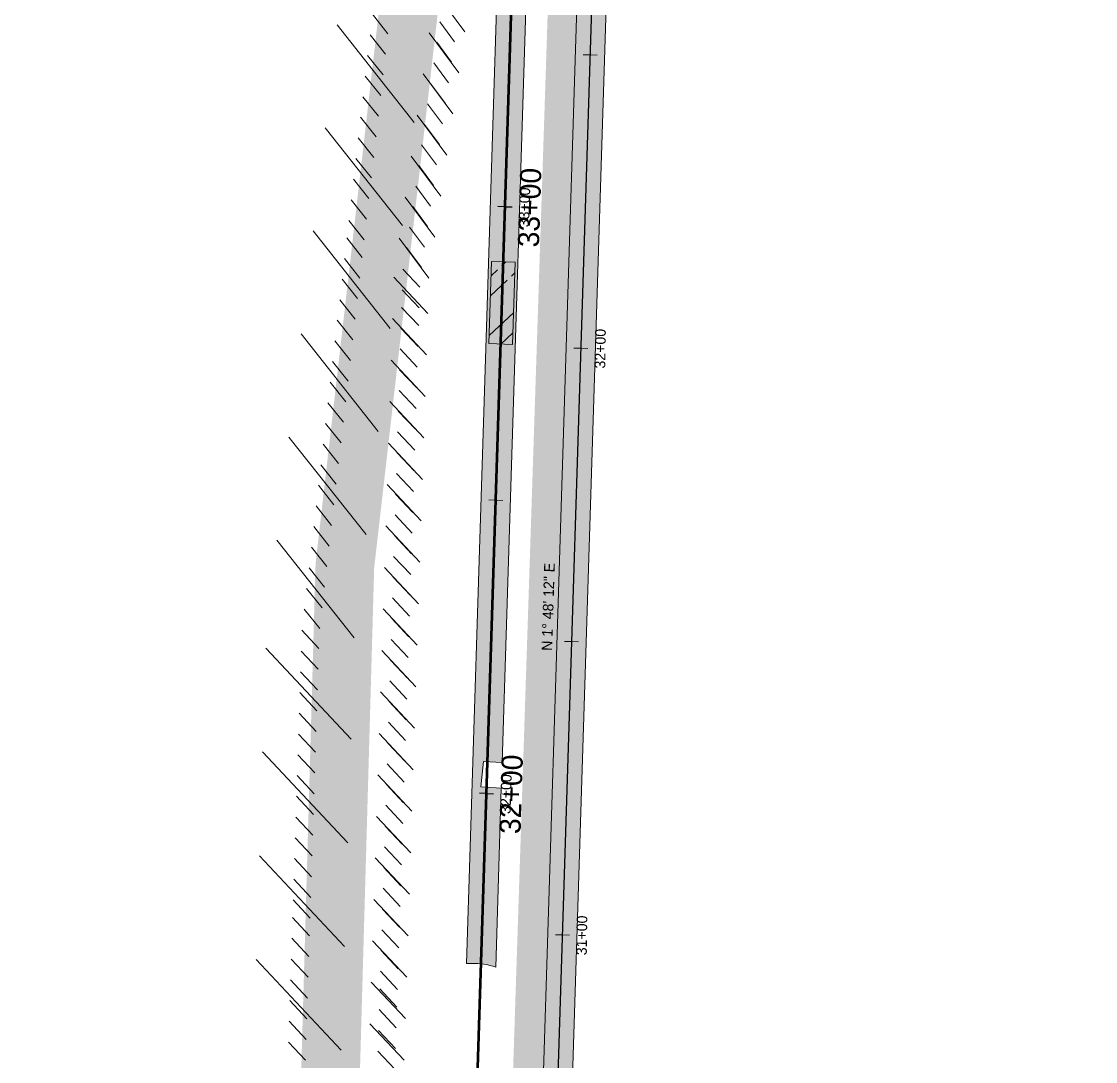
# Model space of a CAD drawing. Extents: x 2536931 to 2538613, y 7112513 to 7131087.
# Drawn here: x 2538331.3 to 2538514.2, y 7128011.5 to 7128188.7 of the extents above; entities that cross this region are included whole.
import ezdxf
from ezdxf.enums import TextEntityAlignment as Align

# ---------------------------------------------------------------- set-up
doc = ezdxf.new("R2010")
doc.units = 0
doc.header["$MEASUREMENT"] = 0
for name, color, linetype, lineweight in [('C-PIPE-CASING', 6, 'Continuous', 13), ('C-PVMT-CONC-REPAIR', 7, 'Continuous', 0), ('C-SSWR-UGND', 1, 'Continuous', 30), ('C-SSWR-UGND-ABAN', 7, 'Continuous', 13), ('C-SSWR-UGND-ABAN-20-SCALE', 7, 'Continuous', 13), ('C-WATR-UGND', 4, 'Continuous', 53), ('C-WATR-UGND-ABANDON-100', 7, 'Continuous', 13), ('C-WATR-UGND-ABANDON-20', 7, 'Continuous', 13), ('CONCRETE REPAIR', 7, 'Continuous', 13), ('D_ALIGN_WL_20_SCALE', 7, 'Continuous', 30), ('D_ALIGN_WL_40_SCALE', 7, 'Continuous', 30), ('distance', 54, 'Continuous', 0)]:
    doc.layers.add(name, color=color, linetype=linetype, lineweight=lineweight)
doc.styles.add('L90', font='simplex.shx', dxfattribs={"height": 0.0075})
doc.styles.add('Style-BRIDGE', font='BRIDGE.shx')

msp = doc.modelspace()

# ---------------------------------------------------------------- hatches: boundary and pattern name
at = {"layer": 'C-PIPE-CASING'}
h = msp.add_hatch(dxfattribs=at)
h.set_pattern_fill('ANSI32', color=256, style=0)
h.set_pattern_definition([(223.194, (2538412.344, 7128146.376), (6.299, 15.79), [14.4, -1]), (223.194, (2538413.987, 7128144.626), (6.299, 15.79), [14.4, -1])])
h.paths.add_polyline_path([(2538410.9, 7128133.82), (2538411.34, 7128147.81), (2538415.34, 7128147.68), (2538414.89, 7128133.69)])
at = {"layer": 'C-PVMT-CONC-REPAIR'}
h = msp.add_hatch(dxfattribs=at)
h.set_pattern_fill('CONCRT', color=256, style=0)
h.set_pattern_definition([(152.13552, (2538407.2695, 7127604.8517), (42.5826772, -21.080539), [0.51306, -66.8511]), (51.28488, (2538406.816, 7127605.0915), (-45.0663278, -57.8003704), [0.4588, -85.90722]), (-74.12813, (2538407.1029, 7127605.4495), (7.709349, -29.8524034), [0.62056, -113.27097]), (170.07865, (2538409.254, 7127607.4076), (8.640718, -0.2720623), [1.06752, -68.79251]), (41.75592, (2538408.2024, 7127607.5915), (-44.4454152, -38.080143), [0.94911, -70.62918]), (-66.2557, (2538408.91045, 7127608.2236), (40.40948296, -90.1013348), [0.86697, -119.40772]), (150.78118, (2538404.7215, 7127602.9848), (76.5246365, -41.8890157), [1.06754, -106.05862]), (22.73085, (2538403.7898, 7127603.506), (-17.5918923, -9.315989), [0.9594, -46.55559]), (-86.79521, (2538404.6747, 7127603.87665), (-0.3104563, -9.8601137), [0.87464, -98.15343]), (31.30373, (2538405.5571, 7127607.7709), (-44.1349588, -28.2200294), [0.13345, -72.11029]), (153.6623, (2538404.0136, 7127609.8926), (16.9709796, -10.4042383), [0.18222, -47.33276]), (153.6623, (2538411.1897, 7127606.7792), (16.9709796, -10.4042383), [0.18222, -47.33276]), (153.6623, (2538408.9918, 7127605.164), (16.9709796, -10.4042383), [0.18222, -47.33276]), (4.70656, (2538409.5947, 7127609.5457), (-78.0769181, -7.4115527), [0.16749, -86.84355]), (153.6623, (2538404.3009, 7127605.4968), (16.9709796, -10.4042383), [0.18222, -47.33276]), (153.6623, (2538408.1452, 7127602.3772), (16.9709796, -10.4042383), [0.18222, -47.33276]), (152.13552, (2538410.0879, 7127602.3531), (42.5826772, -21.080539), [0.51306, -66.8511]), (51.28488, (2538409.6343, 7127602.5929), (-45.0663278, -57.8003704), [0.4588, -85.90722]), (-74.12813, (2538409.9213, 7127602.9509), (7.709349, -29.8524034), [0.62056, -113.27097]), (152.13552, (2538406.099, 7127609.6974), (42.5826772, -21.080539), [0.51306, -66.8511]), (51.28488, (2538405.6454, 7127609.9372), (-45.0663278, -57.8003704), [0.4588, -85.90722]), (-74.12813, (2538405.9324, 7127610.29516), (7.709349, -29.8524034), [0.62056, -113.27097]), (31.30373, (2538402.4428, 7127602.242), (-44.1349588, -28.2200294), [0.13345, -72.11029]), (31.30373, (2538402.6772, 7127611.0269), (-44.1349588, -28.2200294), [0.13345, -72.11029])])
h.paths.add_polyline_path([(2538410.33, 7127538.24), (2538399.15, 7127183.26), (2538401.65, 7127183.18), (2538401.02, 7127163.19), (2538391.03, 7127163.51), (2538391.66, 7127183.5), (2538394.16, 7127183.42), (2538405.33, 7127538.4), (2538412.57, 7127768.18), (2538411.01, 7127798.14), (2538413.69, 7127883.31), (2538417.1, 7127911.97), (2538426.52, 7128211.16), (2538423.96, 7128211.25), (2538424.65, 7128231.24), (2538434.64, 7128230.9), (2538433.95, 7128210.91), (2538431.51, 7128210.99), (2538422.09, 7127911.6), (2538418.68, 7127882.94), (2538416.01, 7127798.19), (2538417.57, 7127768.23)])
at = {"layer": 'CONCRETE REPAIR', "linetype": 'Continuous', "lineweight": 0}
h = msp.add_hatch(dxfattribs=at)
h.set_pattern_fill('CONCR2', color=256, style=0)
h.set_pattern_definition([(152.3802, (2538416.9177, 7128281.3094), (18.052158, -10.5742774), [0.61556, -91.24487]), (51.25908, (2538416.3723, 7128281.5947), (-47.8096841, -58.522069), [0.55305, -137.0636]), (-74.7778, (2538416.7184, 7128282.026), (-0.31521, -9.99503), [0.74394, -30.6316]), (170.44653, (2538419.2991, 7128284.3763), (63.970579, -12.022394), [1.2809, -72.9022]), (42.24493, (2538418.0359, 7128284.5889), (-9.4988947, -9.7054076), [1.14548, -113.9125]), (-67.1317, (2538418.884, 7128285.359), (8.868474, -10.284654), [1.0448, -20.96482]), (149.6398, (2538413.86, 7128279.069), (8.86847, -10.284654), [1.28095, -19.64023]), (21.719, (2538412.7545, 7128279.7166), (-27.866263, -9.126161), [1.13126, -48.9746]), (-87.0315, (2538413.8055, 7128280.1352), (6.0315794, -100.239932), [1.04527, -109.3378]), (31.3385, (2538414.8629, 7128284.8126), (-28.181474, -19.121192), [0.1601, -54.70882]), (154.6683, (2538413.011, 7128287.3585), (27.235842, -10.863901), [0.2189, -49.88696]), (154.6683, (2538421.622, 7128283.622), (27.235842, -10.863901), [0.21868, -49.8872]), (154.6683, (2538418.9845, 7128281.6839), (27.235842, -10.863901), [0.2189, -49.88696]), (4.405, (2538417.0623, 7128286.9886), (9.1836843, -0.2896233), [0.20099, -92.22409]), (154.6683, (2538413.3553, 7128282.0835), (27.235842, -10.863901), [0.21868, -49.8872]), (154.6683, (2538417.9684, 7128278.34), (27.235842, -10.863901), [0.2188, -49.88707]), (152.3802, (2538420.2996, 7128278.3108), (18.052158, -10.5742774), [0.61567, -91.24476]), (51.25908, (2538419.7541, 7128278.5962), (-47.8096841, -58.522069), [0.55327, -137.06337]), (-74.7778, (2538420.1004, 7128279.0277), (-0.31521, -9.99503), [0.74414, -30.6314]), (152.3802, (2538415.5133, 7128287.1243), (18.052158, -10.5742774), [0.61556, -91.24487]), (51.25908, (2538414.9679, 7128287.40964), (-47.8096841, -58.522069), [0.55305, -137.0636]), (-74.7778, (2538415.314, 7128287.841), (-0.31521, -9.99503), [0.74394, -30.6316]), (31.3385, (2538421.0812, 7128280.2593), (-28.181474, -19.121192), [0.1601, -54.70882]), (32.41786, (2538420.7374, 7128287.2832), (-28.1814737, -19.121192), [0.16024, -88.73932])])
h.paths.add_polyline_path([(2538407.07, 7128028.24), (2538413.56, 7128234.29), (2538418.56, 7128234.21), (2538413.15, 7128062.47), (2538409.95, 7128062.63), (2538409.54, 7128058.29), (2538413.01, 7128058.09), (2538412.05, 7128027.57, 0.115876), (2538407.96, 7128028.21)])

# ---------------------------------------------------------------- linework, layer by layer
at = {"layer": 'C-PIPE-CASING', "linetype": 'Continuous', "lineweight": 13, "flags": 128}
msp.add_lwpolyline([(2538410.9, 7128133.82), (2538411.34, 7128147.81), (2538415.34, 7128147.68), (2538414.89, 7128133.69)], close=True, dxfattribs=at)
at = {"layer": 'C-PVMT-CONC-REPAIR', "color": 7, "lineweight": 13, "flags": 128}
msp.add_lwpolyline([(2538410.33, 7127538.24), (2538399.15, 7127183.26), (2538401.65, 7127183.18), (2538401.02, 7127163.19), (2538391.03, 7127163.51), (2538391.66, 7127183.5), (2538394.16, 7127183.42), (2538405.33, 7127538.4), (2538412.57, 7127768.18), (2538411.01, 7127798.14), (2538413.69, 7127883.31), (2538417.1, 7127911.97), (2538426.52, 7128211.16), (2538423.96, 7128211.25), (2538424.65, 7128231.24), (2538434.64, 7128230.9), (2538433.95, 7128210.91), (2538431.51, 7128210.99), (2538422.09, 7127911.6), (2538418.68, 7127882.94), (2538416.01, 7127798.19), (2538417.57, 7127768.23)], close=True, dxfattribs=at)
at = {"layer": 'C-SSWR-UGND'}
msp.add_line((2538430.74, 7128266.02), (2538419.59, 7127911.78), dxfattribs=at)
at = {"layer": 'C-SSWR-UGND', "extrusion": (0, 0, -1)}
msp.add_solid([(-2538425.84, 7128175.71), (-2538427.74, 7128170.46), (-2538429.95, 7128175.58)], dxfattribs=at)
at = {"layer": 'C-SSWR-UGND-ABAN', "linetype": 'Continuous'}
for p, q in [((2538401.74, 7128193.75), (2538406.81, 7128186.94)), ((2538400.72, 7128186.75), (2538405.78, 7128179.95)), ((2538399.69, 7128179.76), (2538404.76, 7128172.95)), ((2538398.67, 7128172.76), (2538403.74, 7128165.95)), ((2538397.65, 7128165.76), (2538402.72, 7128158.96)), ((2538396.62, 7128158.76), (2538401.69, 7128151.96)), ((2538395.6, 7128151.77), (2538400.67, 7128144.96)), ((2538394.69, 7128145.16), (2538400.5, 7128138.97)), ((2538394.47, 7128138.1), (2538400.27, 7128131.91)), ((2538394.24, 7128131.03), (2538400.05, 7128124.84)), ((2538394.02, 7128123.96), (2538399.82, 7128117.77)), ((2538393.79, 7128116.89), (2538399.6, 7128110.7)), ((2538393.56, 7128109.83), (2538399.37, 7128103.64)), ((2538393.34, 7128102.76), (2538399.14, 7128096.57)), ((2538393.11, 7128095.69), (2538398.92, 7128089.5)), ((2538392.89, 7128088.62), (2538398.69, 7128082.43)), ((2538392.66, 7128081.56), (2538398.47, 7128075.37)), ((2538392.44, 7128074.49), (2538398.24, 7128068.3)), ((2538392.21, 7128067.42), (2538398.02, 7128061.23)), ((2538391.99, 7128060.35), (2538397.79, 7128054.16)), ((2538391.76, 7128053.29), (2538397.57, 7128047.1)), ((2538391.54, 7128046.22), (2538397.34, 7128040.03)), ((2538391.31, 7128039.15), (2538397.12, 7128032.96)), ((2538391.08, 7128032.08), (2538396.89, 7128025.89)), ((2538390.86, 7128025.02), (2538396.67, 7128018.83)), ((2538390.63, 7128017.95), (2538396.44, 7128011.76))]:
    msp.add_line(p, q, dxfattribs=at)
at = {"layer": 'C-SSWR-UGND-ABAN-20-SCALE', "linetype": 'Continuous'}
for p, q in [((2538402.51, 7128188.65), (2538405.04, 7128185.25)), ((2538402, 7128185.15), (2538404.53, 7128181.75)), ((2538401.49, 7128181.66), (2538404.02, 7128178.25)), ((2538400.97, 7128178.16), (2538403.51, 7128174.75)), ((2538400.46, 7128174.66), (2538403, 7128171.26)), ((2538399.95, 7128171.16), (2538402.49, 7128167.76)), ((2538399.44, 7128167.66), (2538401.97, 7128164.26)), ((2538398.93, 7128164.16), (2538401.46, 7128160.76)), ((2538398.42, 7128160.67), (2538400.95, 7128157.26)), ((2538397.91, 7128157.17), (2538400.44, 7128153.76)), ((2538397.39, 7128153.67), (2538399.93, 7128150.27)), ((2538396.88, 7128150.17), (2538399.42, 7128146.77)), ((2538396.24, 7128146.51), (2538399.14, 7128143.42)), ((2538396.12, 7128142.98), (2538399.03, 7128139.89)), ((2538396.03, 7128139.98), (2538398.93, 7128136.89)), ((2538395.91, 7128136.45), (2538398.82, 7128133.35)), ((2538395.8, 7128132.91), (2538398.7, 7128129.82)), ((2538395.69, 7128129.38), (2538398.59, 7128126.29)), ((2538395.58, 7128125.85), (2538398.48, 7128122.75)), ((2538395.46, 7128122.31), (2538398.37, 7128119.22)), ((2538395.35, 7128118.78), (2538398.25, 7128115.68)), ((2538395.24, 7128115.24), (2538398.14, 7128112.15)), ((2538395.13, 7128111.71), (2538398.03, 7128108.62)), ((2538395.01, 7128108.18), (2538397.92, 7128105.08)), ((2538394.9, 7128104.64), (2538397.8, 7128101.55)), ((2538394.79, 7128101.11), (2538397.69, 7128098.02)), ((2538394.67, 7128097.58), (2538397.58, 7128094.48)), ((2538394.56, 7128094.04), (2538397.46, 7128090.95)), ((2538394.45, 7128090.51), (2538397.35, 7128087.41)), ((2538394.34, 7128086.97), (2538397.24, 7128083.88)), ((2538394.22, 7128083.44), (2538397.13, 7128080.35)), ((2538394.11, 7128079.91), (2538397.01, 7128076.81)), ((2538394, 7128076.37), (2538396.9, 7128073.28)), ((2538393.89, 7128072.84), (2538396.79, 7128069.75)), ((2538393.77, 7128069.31), (2538396.68, 7128066.21)), ((2538393.66, 7128065.77), (2538396.56, 7128062.68)), ((2538393.55, 7128062.24), (2538396.45, 7128059.14)), ((2538393.43, 7128058.7), (2538396.34, 7128055.61)), ((2538393.32, 7128055.17), (2538396.22, 7128052.08)), ((2538393.21, 7128051.64), (2538396.11, 7128048.54)), ((2538393.1, 7128048.1), (2538396, 7128045.01)), ((2538392.98, 7128044.57), (2538395.89, 7128041.48)), ((2538392.87, 7128041.04), (2538395.77, 7128037.94)), ((2538392.76, 7128037.5), (2538395.66, 7128034.41)), ((2538392.65, 7128033.97), (2538395.55, 7128030.87)), ((2538392.53, 7128030.43), (2538395.44, 7128027.34)), ((2538392.42, 7128026.9), (2538395.32, 7128023.81)), ((2538392.32, 7128023.9), (2538395.23, 7128020.81)), ((2538392.21, 7128020.37), (2538395.11, 7128017.27)), ((2538392.1, 7128016.83), (2538395, 7128013.74)), ((2538391.99, 7128013.3), (2538394.89, 7128010.21))]:
    msp.add_line(p, q, dxfattribs=at)
at = {"layer": 'C-WATR-UGND'}
msp.add_line((2538368.71, 7126732.77), (2538423.09, 7128457.03), dxfattribs=at)
at = {"layer": 'C-WATR-UGND-ABANDON-100'}
for p, q in [((2538385.03, 7128188.15), (2538398.19, 7128171.51)), ((2538382.98, 7128170.59), (2538396.15, 7128153.95)), ((2538380.94, 7128153.03), (2538394.1, 7128136.39)), ((2538378.89, 7128135.47), (2538392.05, 7128118.83)), ((2538376.84, 7128117.91), (2538390, 7128101.28)), ((2538374.79, 7128100.36), (2538387.95, 7128083.72)), ((2538372.91, 7128081.93), (2538387.43, 7128066.46)), ((2538372.35, 7128064.26), (2538386.86, 7128048.79)), ((2538371.79, 7128046.59), (2538386.3, 7128031.12)), ((2538371.22, 7128028.92), (2538385.74, 7128013.45))]:
    msp.add_line(p, q, dxfattribs=at)
at = {"layer": 'C-WATR-UGND-ABANDON-20', "linetype": 'Continuous'}
for p, q in [((2538391.04, 7128189.95), (2538393.68, 7128186.62)), ((2538390.64, 7128186.43), (2538393.28, 7128183.11)), ((2538390.24, 7128182.92), (2538392.88, 7128179.6)), ((2538389.83, 7128179.41), (2538392.47, 7128176.09)), ((2538389.43, 7128175.89), (2538392.07, 7128172.57)), ((2538389.03, 7128172.38), (2538391.67, 7128169.06)), ((2538388.63, 7128168.87), (2538391.27, 7128165.55)), ((2538388.23, 7128165.36), (2538390.87, 7128162.04)), ((2538387.83, 7128161.84), (2538390.46, 7128158.52)), ((2538387.42, 7128158.33), (2538390.06, 7128155.01)), ((2538387.02, 7128154.82), (2538389.66, 7128151.5)), ((2538386.68, 7128151.84), (2538389.32, 7128148.52)), ((2538386.28, 7128148.33), (2538388.92, 7128145)), ((2538385.88, 7128144.81), (2538388.52, 7128141.49)), ((2538385.48, 7128141.3), (2538388.12, 7128137.98)), ((2538385.07, 7128137.79), (2538387.71, 7128134.47)), ((2538384.67, 7128134.27), (2538387.31, 7128130.95)), ((2538384.27, 7128130.76), (2538386.91, 7128127.44)), ((2538383.87, 7128127.25), (2538386.51, 7128123.93)), ((2538383.47, 7128123.74), (2538386.11, 7128120.42)), ((2538383.07, 7128120.22), (2538385.71, 7128116.9)), ((2538382.66, 7128116.71), (2538385.3, 7128113.39)), ((2538382.26, 7128113.2), (2538384.9, 7128109.88)), ((2538381.86, 7128109.69), (2538384.5, 7128106.36)), ((2538381.46, 7128106.17), (2538384.1, 7128102.85)), ((2538381.06, 7128102.66), (2538383.7, 7128099.34)), ((2538380.66, 7128099.15), (2538383.3, 7128095.83)), ((2538380.25, 7128095.64), (2538382.89, 7128092.31)), ((2538379.85, 7128092.12), (2538382.49, 7128088.8)), ((2538379.45, 7128088.61), (2538382.09, 7128085.29)), ((2538379.01, 7128084.98), (2538381.91, 7128081.88)), ((2538378.9, 7128081.44), (2538381.8, 7128078.35)), ((2538378.79, 7128077.91), (2538381.69, 7128074.82)), ((2538378.67, 7128074.38), (2538381.58, 7128071.28)), ((2538378.56, 7128070.84), (2538381.46, 7128067.75)), ((2538378.45, 7128067.31), (2538381.35, 7128064.21)), ((2538378.34, 7128063.77), (2538381.24, 7128060.68)), ((2538378.22, 7128060.24), (2538381.13, 7128057.15)), ((2538378.11, 7128056.71), (2538381.01, 7128053.61)), ((2538378, 7128053.17), (2538380.9, 7128050.08)), ((2538377.89, 7128049.64), (2538380.79, 7128046.55)), ((2538377.77, 7128046.11), (2538380.68, 7128043.01)), ((2538377.66, 7128042.57), (2538380.56, 7128039.48)), ((2538377.55, 7128039.04), (2538380.45, 7128035.94)), ((2538377.45, 7128036.04), (2538380.35, 7128032.95)), ((2538377.34, 7128032.51), (2538380.24, 7128029.41)), ((2538377.23, 7128028.97), (2538380.13, 7128025.88)), ((2538377.11, 7128025.44), (2538380.02, 7128022.34)), ((2538377, 7128021.9), (2538379.9, 7128018.81)), ((2538376.89, 7128018.37), (2538379.79, 7128015.28)), ((2538376.78, 7128014.84), (2538379.68, 7128011.74))]:
    msp.add_line(p, q, dxfattribs=at)
at = {"layer": 'CONCRETE REPAIR', "linetype": 'Continuous', "flags": 128}
msp.add_lwpolyline([(2538407.07, 7128028.24), (2538413.56, 7128234.29), (2538418.56, 7128234.21), (2538413.15, 7128062.47), (2538409.95, 7128062.63), (2538409.54, 7128058.29), (2538413.01, 7128058.09), (2538412.05, 7128027.57, 0.115876), (2538407.96, 7128028.21)], format="xyb", close=True, dxfattribs=at)
at = {"layer": 'D_ALIGN_WL_20_SCALE', "color": 2, "lineweight": 13}
for p, q in [((2538428.13, 7128183), (2538426.93, 7128183.04)), ((2538428.13, 7128183), (2538429.33, 7128182.97)), ((2538426.56, 7128133.03), (2538425.36, 7128133.07)), ((2538426.56, 7128133.03), (2538427.76, 7128132.99)), ((2538424.98, 7128083.05), (2538423.78, 7128083.09)), ((2538424.98, 7128083.05), (2538426.18, 7128083.01)), ((2538423.41, 7128033.08), (2538422.21, 7128033.11)), ((2538423.41, 7128033.08), (2538424.61, 7128033.04))]:
    msp.add_line(p, q, dxfattribs=at)
at = {"layer": 'D_ALIGN_WL_20_SCALE', "color": 6, "lineweight": 13}
for p, q in [((2538413.63, 7128157.14), (2538412.43, 7128157.17)), ((2538413.63, 7128157.14), (2538414.83, 7128157.1)), ((2538412.06, 7128107.16), (2538410.86, 7128107.2)), ((2538412.06, 7128107.16), (2538413.26, 7128107.12)), ((2538410.48, 7128057.18), (2538409.28, 7128057.22)), ((2538410.48, 7128057.18), (2538411.68, 7128057.15))]:
    msp.add_line(p, q, dxfattribs=at)
at = {"layer": 'D_ALIGN_WL_40_SCALE', "color": 6}
for p, q in [((2538413.63, 7128157.14), (2538412.43, 7128157.17)), ((2538413.63, 7128157.14), (2538414.83, 7128157.1)), ((2538410.48, 7128057.18), (2538409.28, 7128057.22)), ((2538410.48, 7128057.18), (2538411.68, 7128057.15))]:
    msp.add_line(p, q, dxfattribs=at)
at = {"layer": 'distance', "color": 7, "linetype": 'Continuous', "lineweight": 0, "const_width": 10}
for points in [[(2538509.23, 7129167.85), (2538386.36, 7128095.99), (2538358.75, 7127119.82), (2538359.33, 7126636.89), (2538336.27, 7125875.85)], [(2538350.05, 7125872.84), (2538429.93, 7128312.9), (2538436.68, 7128453.75), (2538506.78, 7129126.31)]]:
    msp.add_lwpolyline(points, dxfattribs=at)

# ---------------------------------------------------------------- texts
at = {"layer": 'D_ALIGN_WL_20_SCALE', "color": 2, "lineweight": 13, "style": 'Style-BRIDGE'}
for s, rotation, p in [('32+00', 89.208, (2538428.96, 7128132.97)), ('N 1%%d 48\' 12" E', 88.1966, (2538420.09, 7128089.01)), ('31+00', 89.208, (2538425.81, 7128033.02))]:
    msp.add_text(s, height=1.8, rotation=rotation, dxfattribs=at).set_placement(p, align=Align.TOP_CENTER)
at = {"layer": 'D_ALIGN_WL_20_SCALE', "color": 6, "lineweight": 13, "char_height": 1.8, "attachment_point": 2, "rotation": 88.1937, "line_spacing_factor": 0.722892, "style": 'L90'}
for s, insert in [('\\FBRIDGE.shx;33+00', (2538416.03, 7128157.06)), ('\\FBRIDGE.shx;32+00', (2538412.88, 7128057.11))]:
    msp.add_mtext(s, dxfattribs=dict(at, insert=insert))
at = {"layer": 'D_ALIGN_WL_40_SCALE', "color": 6, "char_height": 3.6, "attachment_point": 2, "rotation": 88.1937, "line_spacing_factor": 0.722892, "style": 'L90'}
for s, insert in [('\\FBRIDGE.shx;33+00', (2538416.03, 7128157.06)), ('\\FBRIDGE.shx;32+00', (2538412.88, 7128057.11))]:
    msp.add_mtext(s, dxfattribs=dict(at, insert=insert))

doc.saveas('drawing.dxf')
